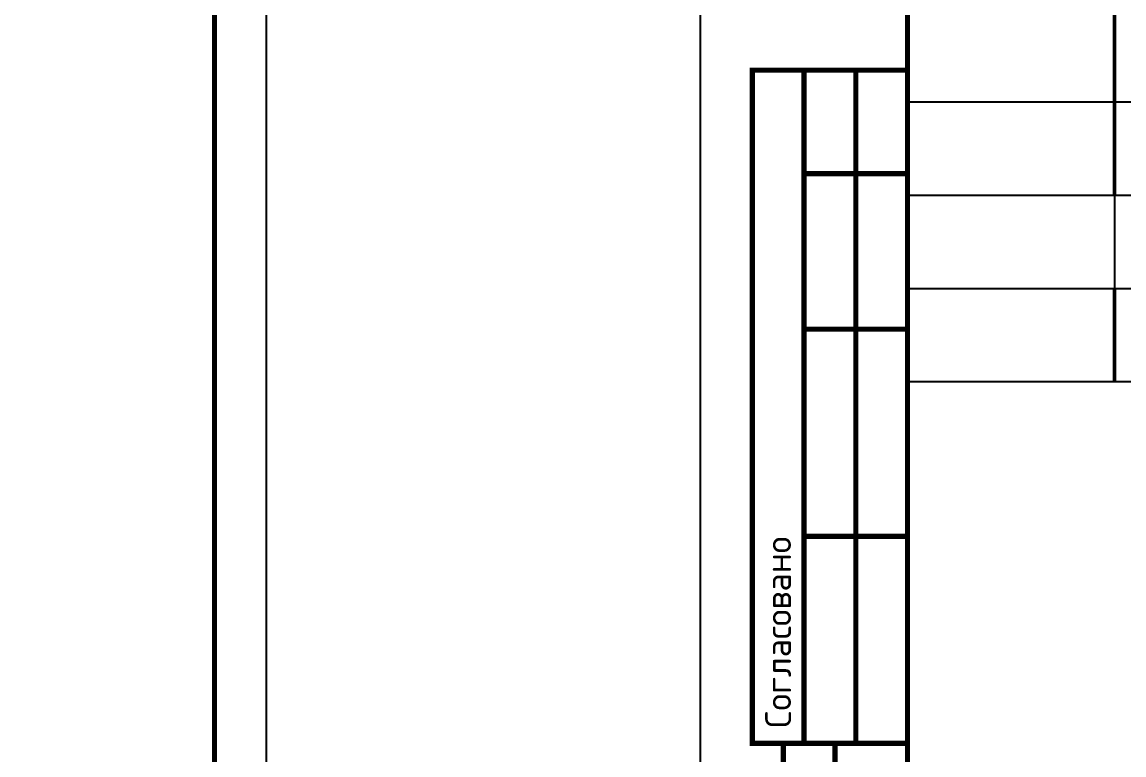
# Model space of a CAD drawing. Header units: millimetres. Extents: x 1990 to 7549, y 397 to 3825.
# Drawn here: x 5692.4 to 5798.9, y 1263.9 to 1334.7 of the extents above; entities that cross this region are included whole.
import ezdxf
from ezdxf.enums import TextEntityAlignment as Align

# ---------------------------------------------------------------- set-up
doc = ezdxf.new("R2010")
doc.units = ezdxf.units.MM
doc.layers.add('Размеры на чертеже', color=250, linetype='Continuous', lineweight=25)
doc.layers.add('Таблица', color=3, linetype='Continuous', lineweight=30)
doc.styles.add('-ISOCPEUR-', font='isocpeur.TTF')
doc.styles.get("Standard").update_dxf_attribs({"font": 'arial.ttf'})

# ---------------------------------------------------------------- blocks, each defined once
blk = doc.blocks.new('*U369')
blk.add_lwpolyline([(0, 0), (420, 0), (420, -297), (0, -297)], close=True)
at = {"const_width": 0.5}
blk.add_lwpolyline([(20, -5), (415, -5), (415, -292), (20, -292)], close=True, dxfattribs=at)
for points in [[(20, -207), (5, -207), (5, -142), (20, -142)], [(10, -142), (10, -207)], [(15, -142), (15, -207)], [(10, -152), (20, -152)], [(10, -167), (20, -167)], [(10, -187), (20, -187)], [(20, -292), (8, -292), (8, -207), (20, -207)], [(13, -207), (13, -292)]]:
    blk.add_lwpolyline(points, dxfattribs=at)
at = {"style": '-ISOCPEUR-'}
blk.add_text('Согласовано', height=2.5, rotation=90, dxfattribs=at).set_placement((7.5, -205.5), align=Align.MIDDLE_LEFT)
blk.add_attdef('РАЗРАБОТАЛ', text='', height=2.5).set_placement((250.5, -264.22), align=Align.MIDDLE_LEFT)
at = {"flags": 8}
for tag, height, p in [('ДАТА', 2.5, (290.07, -264.4)), ('ЛИСТ', 3, (386.39, -271.92)), ('ЛИСТОВ', 3, (403.89, -271.92))]:
    blk.add_attdef(tag, text='', height=height, dxfattribs=at).set_placement(p, align=Align.MIDDLE_CENTER)
blk.add_attdef('ПРОВЕРИЛ', (250.75, -270.73), '', height=2.5)
for tag, p in [('ТЕПЛОВЫЕ_СЕТИ_001', (315.41, -270.98)), ('ИМЯ_ЧЕРТЕЖА_001', (317.51, -285.58))]:
    blk.add_attdef(tag, p, '', height=3, dxfattribs=at)
at = {"style": '-ISOCPEUR-', "flags": 8}
blk.add_attdef('ФОРМАТ', text='', height=3, dxfattribs=at).set_placement((380.97, -294.75), align=Align.MIDDLE_CENTER)
blk = doc.blocks.new('*T70')
at = {"layer": 'Таблица', "color": 7, "lineweight": 50, "transparency": 16777216}
for p, q in [((0, 0), (395, 0)), ((0, 0), (0, -20.43)), ((20, 0), (20, -20.43)), ((150, 0), (150, -20.43)), ((210, 0), (210, -20.43)), ((245, 0), (245, -20.43)), ((290, 0), (290, -20.43)), ((310, 0), (310, -20.43)), ((330, 0), (330, -20.43)), ((355, 0), (355, -20.43)), ((395, 0), (395, -20.43))]:
    blk.add_line(p, q, dxfattribs=at)
at = {"layer": 'Таблица', "color": 0, "lineweight": 50, "transparency": 16777216}
for p, q in [((0, -20.43), (150, -20.43)), ((0, -20.43), (0, -167.07)), ((20, -20.43), (20, -58.87)), ((210, -20.43), (395, -20.43)), ((210, -20.43), (210, -96.87)), ((245, -20.43), (245, -85.87)), ((395, -20.43), (395, -167.07)), ((0, -29.43), (20, -29.43)), ((330, -58.87), (330, -85.87)), ((355, -58.87), (355, -85.87)), ((20, -85.87), (20, -149.07)), ((245, -96.87), (245, -167.07)), ((290, -104.07), (290, -149.07)), ((330, -104.07), (330, -149.07)), ((355, -104.07), (355, -149.07)), ((20, -158.07), (20, -167.07)), ((210, -158.07), (210, -167.07))]:
    blk.add_line(p, q, dxfattribs=at)
at = {"layer": 'Таблица', "color": 0, "linetype": 'ByBlock', "lineweight": 50, "transparency": 16777216}
for p, q in [((150, -20.43), (210, -20.43)), ((150, -20.43), (150, -47.87)), ((290, -20.43), (290, -58.87)), ((310, -20.43), (310, -58.87)), ((330, -20.43), (330, -58.87)), ((20, -58.87), (20, -85.87)), ((150, -58.87), (150, -167.07)), ((245, -85.87), (245, -96.87)), ((290, -85.87), (290, -104.07)), ((310, -85.87), (310, -104.07)), ((330, -85.87), (330, -104.07)), ((310, -113.07), (310, -167.07)), ((290, -149.07), (290, -167.07)), ((330, -149.07), (330, -167.07))]:
    blk.add_line(p, q, dxfattribs=at)
at = {"layer": 'Таблица', "color": 0, "linetype": 'ByBlock', "lineweight": -2, "transparency": 16777216}
for p, q in [((355, -20.43), (355, -58.87)), ((210, -29.43), (290, -29.43)), ((355, -29.43), (395, -29.43)), ((0, -36.87), (20, -36.87)), ((355, -36.87), (395, -36.87)), ((150, -47.87), (150, -58.87)), ((210, -58.87), (290, -58.87)), ((290, -58.87), (290, -85.87)), ((310, -58.87), (355, -58.87)), ((310, -58.87), (310, -85.87)), ((355, -85.87), (355, -104.07)), ((210, -96.87), (245, -96.87)), ((210, -96.87), (210, -158.07)), ((245, -104.07), (290, -104.07)), ((310, -104.07), (330, -104.07)), ((310, -104.07), (310, -113.07)), ((310, -122.07), (330, -122.07)), ((310, -131.07), (330, -131.07)), ((310, -140.07), (330, -140.07)), ((20, -149.07), (20, -158.07)), ((310, -149.07), (330, -149.07)), ((355, -149.07), (355, -167.07))]:
    blk.add_line(p, q, dxfattribs=at)
at = {"layer": 'Таблица', "color": 0, "linetype": 'ByBlock', "lineweight": 25, "transparency": 16777216}
for p, q in [((20, -29.43), (210, -29.43)), ((290, -29.43), (355, -29.43)), ((20, -36.87), (210, -36.87)), ((290, -36.87), (355, -36.87)), ((20, -47.87), (210, -47.87)), ((290, -47.87), (355, -47.87)), ((20, -58.87), (210, -58.87)), ((290, -58.87), (310, -58.87)), ((20, -67.87), (210, -67.87)), ((290, -67.87), (310, -67.87)), ((20, -76.87), (210, -76.87)), ((290, -76.87), (310, -76.87)), ((20, -85.87), (210, -85.87)), ((290, -85.87), (310, -85.87)), ((20, -96.87), (210, -96.87)), ((245, -96.87), (355, -96.87)), ((20, -104.07), (210, -104.07)), ((290, -104.07), (310, -104.07)), ((20, -113.07), (210, -113.07)), ((290, -113.07), (310, -113.07)), ((20, -122.07), (210, -122.07)), ((290, -122.07), (310, -122.07)), ((20, -131.07), (210, -131.07)), ((290, -131.07), (310, -131.07)), ((20, -140.07), (210, -140.07)), ((290, -140.07), (310, -140.07)), ((20, -149.07), (210, -149.07)), ((290, -149.07), (310, -149.07)), ((20, -158.07), (210, -158.07)), ((245, -158.07), (355, -158.07)), ((20, -167.07), (210, -167.07)), ((245, -167.07), (355, -167.07))]:
    blk.add_line(p, q, dxfattribs=at)
at = {"layer": 'Таблица', "color": 0, "lineweight": 25, "transparency": 16777216}
for p, q in [((210, -36.87), (290, -36.87)), ((0, -47.87), (20, -47.87)), ((210, -47.87), (290, -47.87)), ((355, -47.87), (395, -47.87)), ((0, -58.87), (20, -58.87)), ((355, -58.87), (395, -58.87)), ((0, -67.87), (20, -67.87)), ((210, -67.87), (290, -67.87)), ((310, -67.87), (395, -67.87)), ((0, -76.87), (20, -76.87)), ((210, -76.87), (290, -76.87)), ((310, -76.87), (395, -76.87)), ((0, -85.87), (20, -85.87)), ((210, -85.87), (290, -85.87)), ((310, -85.87), (395, -85.87)), ((0, -96.87), (20, -96.87)), ((355, -96.87), (395, -96.87)), ((0, -104.07), (20, -104.07)), ((210, -104.07), (245, -104.07)), ((330, -104.07), (395, -104.07)), ((0, -113.07), (20, -113.07)), ((210, -113.07), (290, -113.07)), ((310, -113.07), (395, -113.07)), ((0, -122.07), (20, -122.07)), ((210, -122.07), (290, -122.07)), ((330, -122.07), (395, -122.07)), ((0, -131.07), (20, -131.07)), ((210, -131.07), (290, -131.07)), ((330, -131.07), (395, -131.07)), ((0, -140.07), (20, -140.07)), ((210, -140.07), (290, -140.07)), ((330, -140.07), (395, -140.07)), ((0, -149.07), (20, -149.07)), ((210, -149.07), (290, -149.07)), ((330, -149.07), (395, -149.07)), ((0, -158.07), (20, -158.07)), ((210, -158.07), (245, -158.07)), ((355, -158.07), (395, -158.07)), ((0, -167.07), (20, -167.07)), ((210, -167.07), (245, -167.07)), ((355, -167.07), (395, -167.07))]:
    blk.add_line(p, q, dxfattribs=at)
at = {"layer": 'Таблица', "color": 7, "transparency": 16777216, "char_height": 3, "attachment_point": 5, "style": '-ISOCPEUR-'}
for s, insert, width in [('Ед. изме-ре- ния', (300, -10.22), 17), ('Тип, марка, обозначение документа, опросного листа', (180, -10.22), 57), ('Масса 1 ед., кг.', (342.5, -10.22), 22), ('Наименование и техническая характеристика', (85, -10.22), 127), ('Код продукции', (227.5, -10.22), 32), ('Поставщик', (267.5, -10.22), 42), ('Примечание', (375, -10.22), 37), ('Поз.', (10, -10.22), 17), ('Коли-чест-во', (320, -10.22), 17)]:
    blk.add_mtext(s, dxfattribs=dict(at, insert=insert, width=width))
at = {"layer": 'Таблица', "color": 0, "transparency": 16777216, "style": '-ISOCPEUR-'}
for s, insert, char_height, width, attachment_point in [('{\\LТепловая сеть}', (21.5, -24.93), 3, 127, 4), ('1', (10, -33.15), 3, 17, 5), ('Труба 273х7,0-20 ГОСТ 10704-91-ППУ1-ПЭ ГОСТ 30732-2020', (21.5, -33.15), 3, 127, 4), ('\\A1;ГОСТ 10704-91{\\A0;/ ГОСТ 30732-2020}', (151.5, -33.15), 2.5, 57, 4), ('157.62', (320, -33.15), 3, 17, 5), ('57.20', (342.5, -33.15), 3, 22, 5), ('м', (300, -33.15), 3, 17, 5), ('Труба ИЗОПРОФЛЕКС-95{\\C7; А \\A1;144х7,5/200} ГОСТ 32415 - ППУ1-ПЭ ГОСТ 30732-2020', (21.5, -42.37), 3, 127, 4), ('2', (10, -42.37), 3, 17, 5), ('\\A1;ГОСТ 32415{\\A0;/ ГОСТ 30732-2020}', (151.5, -42.37), 2.5, 57, 4), ('88.47', (320, -42.37), 3, 17, 5), ('14.37', (342.5, -42.37), 3, 22, 5), ('м', (300, -42.37), 3, 17, 5), ('Труба ИЗОПРОФЛЕКС-95 А {\\A1;\\C7;101х6,5/145\\C256; } ГОСТ 32415 - ППУ1-ПЭ ГОСТ 30732-2020', (21.5, -53.37), 3, 127, 4), ('3', (10, -53.37), 3, 17, 5), ('\\A1;ГОСТ 32415{\\A0;/ ГОСТ 30732-2020}', (151.5, -53.37), 2.5, 57, 4), ('90.00', (320, -53.37), 3, 17, 5), ('3.87', (342.5, -53.37), 3, 22, 5), ('м', (300, -53.37), 3, 17, 5), ('\\A1;Отвод 273х8,0-90-20 ГОСТ 20295-ППУ1-ПЭ ГОСТ 30732-2020', (21.5, -63.37), 3, 127, 4), ('4', (10, -63.37), 3, 17, 5), ('\\A1;ГОСТ 10704-91{\\A0;/ ГОСТ 30732-2020}', (151.5, -63.37), 2.5, 57, 4), ('шт', (300, -63.37), 3, 17, 5), ('12', (320, -63.37), 3, 20, 5), ('101', (342.5, -63.37), 3, 25, 5), ('5', (10, -72.37), 3, 17, 5), ('Пресс-отводы 160 Изола-Т95 Тип 1', (21.5, -72.37), 3, 127, 4), ('Изопрофлекс 95 А', (151.5, -72.37), 2.5, 57, 4), ('6', (320, -72.37), 3, 20, 5), ('шт', (300, -72.37), 3, 17, 5), ('Пресс-отводы 110 Изола-Т95 Тип 1', (21.5, -81.37), 3, 127, 4), ('Изопрофлекс 95 А', (151.5, -81.37), 2.5, 57, 4), ('6', (10, -81.37), 3, 17, 5), ('шт', (300, -81.37), 3, 17, 5), ('6', (320, -81.37), 3, 20, 5), ('Неподвижная опора диэлектрическая 273х7,0-550х30-20 ГОСТ 20295-ППУ1-ПЭ-200 ЗМКт ГОСТ 30732-2020', (21.5, -91.37), 3, 127, 4), ('7', (10, -91.37), 3, 17, 5), ('\\A1;ГОСТ 10704-91{\\A0;/ ГОСТ 30732-2020}', (151.5, -91.37), 2.5, 57, 4), ('2', (320, -91.37), 3, 17, 5), ('367,80', (342.5, -91.37), 3, 22, 5), ('шт', (300, -91.37), 3, 17, 5), ('8', (10, -100.47), 3, 17, 5), ('Термоусаживаемая муфта КЗС(Т)-273х400', (21.5, -100.47), 3, 127, 4), ('50', (320, -100.47), 3, 17, 5), ('{\\T0.95;ТУ 2246-002-86666777-2008}', (151.5, -100.47), 2.5, 57, 4), ('шт', (300, -100.47), 3, 17, 5), ('{\\LМатериалы}', (21.5, -108.57), 3, 127, 4), ('Комплект для изоляции стыка 200х200 L=900', (21.5, -117.57), 3, 127, 4), ('Изопрофлекс 95 А', (151.5, -117.57), 3, 57, 4), ('шт', (300, -117.57), 3, 17, 5), ('2', (320, -117.57), 3, 17, 5), ('Комплект для изоляции стыка 160х160 L=900', (21.5, -126.57), 3, 127, 4), ('Изопрофлекс 95 А', (151.5, -126.57), 3, 57, 4), ('2', (320, -126.57), 3, 17, 5), ('шт', (300, -126.57), 3, 17, 5), ('Пена для изоляции №10', (21.5, -135.57), 3, 127, 4), ('Изопрофлекс 95 А', (151.5, -135.57), 3, 57, 4), ('4', (320, -135.57), 3, 17, 5), ('шт', (300, -135.57), 3, 17, 5), ('Комплект для изоляции пресс-отвода КИУ-2', (21.5, -144.57), 3, 127, 4), ('Изопрофлекс 95 А', (151.5, -144.57), 3, 57, 4), ('12', (320, -144.57), 3, 17, 5), ('шт', (300, -144.57), 3, 17, 5), ('Маты компенсационные ', (21.5, -153.57), 3, 127, 4), ('1000х2000х40', (151.5, -153.57), 3, 57, 4), ('34', (320, -153.57), 3, 17, 5), ('шт', (300, -153.57), 3, 17, 5), ('Песок строительный для реконструкции', (21.5, -162.57), 3, 127, 4), ('\\A1;м{\\H0.7x;\\S3^ ;}', (300, -162.57), 3, 17, 5), ('ГОСТ 8736-93', (151.5, -162.57), 3, 57, 4), ('127', (320, -162.57), 3, 17, 5)]:
    blk.add_mtext(s, dxfattribs=dict(at, insert=insert, char_height=char_height, width=width, attachment_point=attachment_point))

msp = doc.modelspace()

# ---------------------------------------------------------------- block references
msp.add_blockref('*T70', (5777.995, 1467.024))
at = {"layer": 'Размеры на чертеже', "lineweight": 90}
for p in [(5757.995, 1472.024), (5296.022, 1471.353)]:
    msp.add_blockref('*U369', p, dxfattribs=at)

doc.saveas('drawing.dxf')
